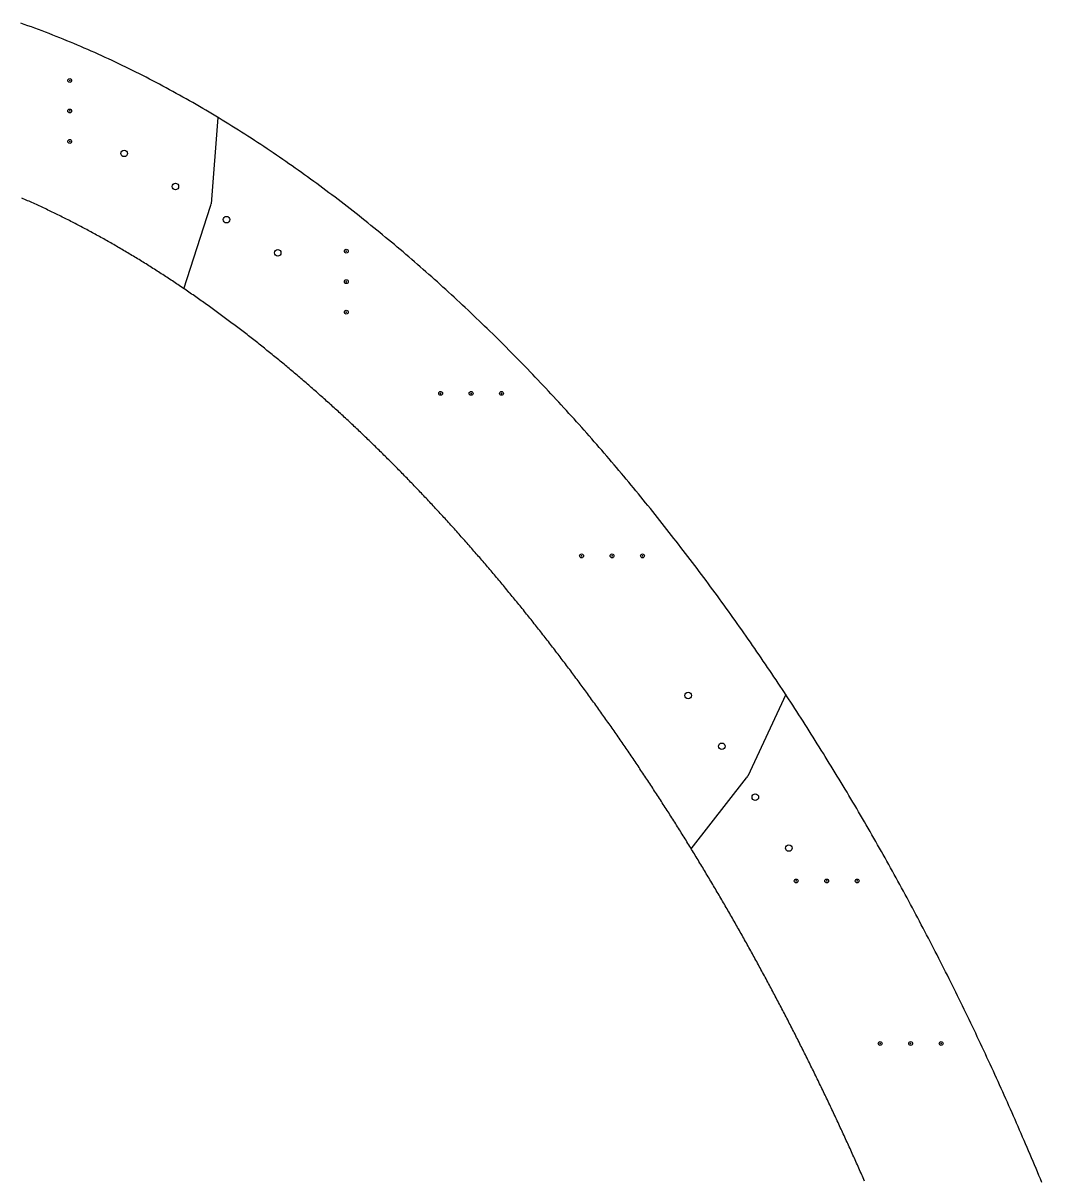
# Model space of a CAD drawing. Extents: x 15 to 497, y 19 to 601.
# Drawn here: x 270.5 to 370.7, y 460.5 to 574.5 of the extents above; entities that cross this region are included whole.
import ezdxf

# ---------------------------------------------------------------- set-up
doc = ezdxf.new("R2010")
doc.units = 0
doc.header["$PDMODE"] = 32
doc.header["$PDSIZE"] = 0.38
doc.layers.get('0').update_dxf_attribs({"linetype": 'CONTINUOUS'})
doc.layers.add('DRILLING', color=3, linetype='CONTINUOUS')
doc.layers.add('ENGRAVE', color=4, linetype='CONTINUOUS')

# ---------------------------------------------------------------- blocks, each defined once
blk = doc.blocks.new('*U689')
at = {"layer": 'ENGRAVE'}
blk.add_point((0, 0), dxfattribs=at)
blk = doc.blocks.new('*U690')
at = {"layer": 'ENGRAVE', "color": 0, "linetype": 'BYBLOCK'}
for p in [(0, 0), (3, 0), (6, 0)]:
    blk.add_blockref('*U689', p, dxfattribs=at)
blk = doc.blocks.new('*U691')
at = {"layer": 'ENGRAVE'}
blk.add_point((0, 0), dxfattribs=at)
blk = doc.blocks.new('*U692')
at = {"layer": 'ENGRAVE', "color": 0, "linetype": 'BYBLOCK'}
for p in [(0, 0), (3, 0), (6, 0)]:
    blk.add_blockref('*U691', p, dxfattribs=at)
blk = doc.blocks.new('*U693')
at = {"layer": 'ENGRAVE'}
blk.add_point((0, 0), dxfattribs=at)
blk = doc.blocks.new('*U694')
at = {"layer": 'ENGRAVE', "color": 0, "linetype": 'BYBLOCK'}
for p in [(0, 0), (3, 0), (6, 0)]:
    blk.add_blockref('*U693', p, dxfattribs=at)
blk = doc.blocks.new('*U695')
at = {"layer": 'ENGRAVE'}
blk.add_point((0, 0), dxfattribs=at)
blk = doc.blocks.new('*U696')
at = {"layer": 'ENGRAVE', "color": 0, "linetype": 'BYBLOCK'}
for p in [(0, 0), (3, 0), (6, 0)]:
    blk.add_blockref('*U695', p, dxfattribs=at)
blk = doc.blocks.new('*U697')
at = {"layer": 'ENGRAVE'}
blk.add_point((0, 0), dxfattribs=at)
blk = doc.blocks.new('*U698')
at = {"layer": 'ENGRAVE', "color": 0, "linetype": 'BYBLOCK'}
for p in [(0, 0), (3, 0), (6, 0)]:
    blk.add_blockref('*U697', p, dxfattribs=at)
blk = doc.blocks.new('*U701')
at = {"layer": 'ENGRAVE'}
blk.add_point((0, 0), dxfattribs=at)
blk = doc.blocks.new('*U702')
at = {"layer": 'ENGRAVE', "color": 0, "linetype": 'BYBLOCK'}
for p in [(0, 0), (3, 0), (6, 0)]:
    blk.add_blockref('*U701', p, dxfattribs=at)

msp = doc.modelspace()

# ---------------------------------------------------------------- linework, layer by layer
for p, q in [((289.6291, 565.1753), (288.9492, 556.6663)), ((286.2757, 548.3166), (288.9038, 556.4381)), ((345.5186, 508.355), (341.7726, 500.3404)), ((336.2148, 493.1727), (341.6552, 500.1489))]:
    msp.add_line(p, q)
for points in [[(370.723, 460.325, 0), (370.58, 460.671, 0), (370.437, 461.016, 0), (370.294, 461.361, 0), (370.15, 461.706, 0), (370.005, 462.05, 0), (369.86, 462.395, 0), (369.715, 462.739, 0), (369.569, 463.083, 0), (369.423, 463.427, 0), (369.277, 463.771, 0), (369.13, 464.115, 0), (368.983, 464.458, 0), (368.835, 464.801, 0), (368.687, 465.144, 0), (368.538, 465.487, 0), (368.389, 465.83, 0), (368.24, 466.173, 0), (368.09, 466.515, 0), (367.94, 466.857, 0), (367.789, 467.199, 0), (367.638, 467.541, 0), (367.487, 467.883, 0), (367.335, 468.224, 0), (367.183, 468.565, 0), (367.03, 468.907, 0), (366.877, 469.247, 0), (366.724, 469.588, 0), (366.57, 469.929, 0), (366.415, 470.269, 0), (366.261, 470.609, 0), (366.105, 470.949, 0), (365.95, 471.289, 0), (365.794, 471.629, 0), (365.637, 471.968, 0), (365.481, 472.307, 0), (365.323, 472.646, 0), (365.166, 472.985, 0), (365.007, 473.324, 0), (364.849, 473.662, 0), (364.69, 474, 0), (364.531, 474.338, 0), (364.371, 474.676, 0), (364.211, 475.014, 0), (364.05, 475.351, 0), (363.889, 475.688, 0), (363.728, 476.025, 0), (363.566, 476.362, 0), (363.403, 476.699, 0), (363.241, 477.035, 0), (363.077, 477.371, 0), (362.914, 477.707, 0), (362.75, 478.043, 0), (362.585, 478.379, 0), (362.421, 478.714, 0), (362.255, 479.049, 0), (362.09, 479.384, 0), (361.923, 479.719, 0), (361.757, 480.053, 0), (361.59, 480.388, 0), (361.423, 480.722, 0), (361.255, 481.056, 0), (361.086, 481.389, 0), (360.918, 481.723, 0), (360.749, 482.056, 0), (360.579, 482.389, 0), (360.409, 482.722, 0), (360.239, 483.054, 0), (360.068, 483.387, 0), (359.897, 483.719, 0), (359.725, 484.051, 0), (359.553, 484.382, 0), (359.38, 484.714, 0), (359.207, 485.045, 0), (359.034, 485.376, 0), (358.86, 485.707, 0), (358.686, 486.037, 0), (358.511, 486.368, 0), (358.336, 486.698, 0), (358.16, 487.028, 0), (357.984, 487.357, 0), (357.808, 487.687, 0), (357.631, 488.016, 0), (357.454, 488.345, 0), (357.276, 488.674, 0), (357.098, 489.002, 0), (356.919, 489.33, 0), (356.74, 489.658, 0), (356.56, 489.986, 0), (356.38, 490.314, 0), (356.2, 490.641, 0), (356.019, 490.968, 0), (355.838, 491.295, 0), (355.656, 491.621, 0), (355.474, 491.948, 0), (355.292, 492.274, 0), (355.109, 492.599, 0), (354.925, 492.925, 0), (354.741, 493.25, 0), (354.557, 493.576, 0), (354.372, 493.9, 0), (354.187, 494.225, 0), (354.001, 494.549, 0), (353.815, 494.873, 0), (353.629, 495.197, 0), (353.442, 495.521, 0), (353.254, 495.844, 0), (353.066, 496.167, 0), (352.878, 496.49, 0), (352.689, 496.813, 0), (352.5, 497.135, 0), (352.31, 497.457, 0), (352.12, 497.779, 0), (351.93, 498.1, 0), (351.739, 498.422, 0), (351.547, 498.743, 0), (351.355, 499.063, 0), (351.163, 499.384, 0), (350.97, 499.704, 0), (350.777, 500.024, 0), (350.583, 500.343, 0), (350.389, 500.663, 0), (350.194, 500.982, 0), (349.999, 501.301, 0), (349.804, 501.619, 0), (349.608, 501.938, 0), (349.411, 502.255, 0), (349.215, 502.573, 0), (349.017, 502.891, 0), (348.819, 503.208, 0), (348.621, 503.525, 0), (348.423, 503.841, 0), (348.223, 504.157, 0), (348.024, 504.473, 0), (347.824, 504.789, 0), (347.623, 505.104, 0), (347.422, 505.42, 0), (347.221, 505.734, 0), (347.019, 506.049, 0), (346.817, 506.363, 0), (346.614, 506.677, 0), (346.411, 506.991, 0), (346.207, 507.304, 0), (346.003, 507.617, 0), (345.798, 507.93, 0), (345.593, 508.242, 0), (345.387, 508.554, 0), (345.181, 508.866, 0), (344.975, 509.178, 0), (344.768, 509.489, 0), (344.56, 509.8, 0), (344.352, 510.11, 0), (344.144, 510.421, 0), (343.935, 510.73, 0), (343.726, 511.04, 0), (343.516, 511.349, 0), (343.306, 511.658, 0), (343.095, 511.967, 0), (342.884, 512.275, 0), (342.672, 512.583, 0), (342.46, 512.891, 0), (342.248, 513.199, 0), (342.035, 513.506, 0), (341.821, 513.812, 0), (341.607, 514.119, 0), (341.393, 514.425, 0), (341.178, 514.731, 0), (340.963, 515.036, 0), (340.747, 515.341, 0), (340.53, 515.646, 0), (340.314, 515.95, 0), (340.096, 516.254, 0), (339.879, 516.558, 0), (339.66, 516.861, 0), (339.442, 517.164, 0), (339.222, 517.467, 0), (339.003, 517.769, 0), (338.783, 518.071, 0), (338.562, 518.373, 0), (338.341, 518.674, 0), (338.119, 518.975, 0), (337.897, 519.276, 0), (337.675, 519.576, 0), (337.452, 519.876, 0), (337.228, 520.176, 0), (337.004, 520.475, 0), (336.78, 520.773, 0), (336.555, 521.072, 0), (336.329, 521.37, 0), (336.104, 521.668, 0), (335.877, 521.965, 0), (335.65, 522.262, 0), (335.423, 522.559, 0), (335.195, 522.855, 0), (334.967, 523.151, 0), (334.738, 523.446, 0), (334.509, 523.741, 0), (334.279, 524.036, 0), (334.049, 524.33, 0), (333.818, 524.624, 0), (333.587, 524.918, 0), (333.355, 525.211, 0), (333.123, 525.504, 0), (332.89, 525.796, 0), (332.657, 526.088, 0), (332.423, 526.38, 0), (332.189, 526.671, 0), (331.954, 526.962, 0), (331.719, 527.252, 0), (331.483, 527.542, 0), (331.247, 527.832, 0), (331.01, 528.121, 0), (330.773, 528.41, 0), (330.536, 528.699, 0), (330.297, 528.986, 0), (330.059, 529.274, 0), (329.819, 529.561, 0), (329.58, 529.848, 0), (329.34, 530.134, 0), (329.099, 530.42, 0), (328.858, 530.706, 0), (328.616, 530.991, 0), (328.374, 531.275, 0), (328.131, 531.559, 0), (327.888, 531.843, 0), (327.644, 532.127, 0), (327.4, 532.409, 0), (327.155, 532.692, 0), (326.91, 532.974, 0), (326.664, 533.255, 0), (326.417, 533.537, 0), (326.171, 533.817, 0), (325.923, 534.097, 0), (325.675, 534.377, 0), (325.427, 534.656, 0), (325.178, 534.935, 0), (324.929, 535.214, 0), (324.679, 535.492, 0), (324.428, 535.769, 0), (324.177, 536.046, 0), (323.926, 536.323, 0), (323.674, 536.599, 0), (323.421, 536.874, 0), (323.168, 537.15, 0), (322.914, 537.424, 0), (322.66, 537.698, 0), (322.406, 537.972, 0), (322.15, 538.245, 0), (321.895, 538.518, 0), (321.638, 538.79, 0), (321.382, 539.062, 0), (321.124, 539.333, 0), (320.866, 539.603, 0), (320.608, 539.874, 0), (320.349, 540.143, 0), (320.09, 540.412, 0), (319.83, 540.681, 0), (319.569, 540.949, 0), (319.308, 541.216, 0), (319.046, 541.483, 0), (318.784, 541.75, 0), (318.521, 542.016, 0), (318.258, 542.281, 0), (317.994, 542.546, 0), (317.73, 542.81, 0), (317.465, 543.074, 0), (317.2, 543.337, 0), (316.934, 543.6, 0), (316.667, 543.862, 0), (316.4, 544.123, 0), (316.132, 544.384, 0), (315.864, 544.645, 0), (315.596, 544.904, 0), (315.326, 545.163, 0), (315.056, 545.422, 0), (314.786, 545.68, 0), (314.515, 545.938, 0), (314.244, 546.194, 0), (313.971, 546.451, 0), (313.699, 546.706, 0), (313.426, 546.961, 0), (313.152, 547.216, 0), (312.878, 547.47, 0), (312.603, 547.723, 0), (312.327, 547.976, 0), (312.051, 548.228, 0), (311.775, 548.479, 0), (311.498, 548.73, 0), (311.22, 548.98, 0), (310.942, 549.229, 0), (310.663, 549.478, 0), (310.384, 549.727, 0), (310.104, 549.974, 0), (309.823, 550.221, 0), (309.542, 550.467, 0), (309.261, 550.713, 0), (308.979, 550.958, 0), (308.696, 551.203, 0), (308.413, 551.446, 0), (308.129, 551.689, 0), (307.844, 551.932, 0), (307.559, 552.174, 0), (307.274, 552.415, 0), (306.988, 552.655, 0), (306.701, 552.895, 0), (306.414, 553.134, 0), (306.126, 553.373, 0), (305.838, 553.61, 0), (305.549, 553.847, 0), (305.259, 554.084, 0), (304.969, 554.32, 0), (304.679, 554.555, 0), (304.388, 554.789, 0), (304.096, 555.023, 0), (303.804, 555.255, 0), (303.511, 555.488, 0), (303.218, 555.719, 0), (302.924, 555.95, 0), (302.629, 556.18, 0), (302.334, 556.409, 0), (302.038, 556.638, 0), (301.742, 556.866, 0), (301.445, 557.093, 0), (301.148, 557.319, 0), (300.85, 557.545, 0), (300.551, 557.77, 0), (300.252, 557.994, 0), (299.952, 558.217, 0), (299.652, 558.44, 0), (299.351, 558.661, 0), (299.05, 558.882, 0), (298.748, 559.103, 0), (298.445, 559.322, 0), (298.142, 559.54, 0), (297.838, 559.758, 0), (297.534, 559.975, 0), (297.229, 560.191, 0), (296.923, 560.406, 0), (296.617, 560.621, 0), (296.31, 560.834, 0), (296.003, 561.047, 0), (295.695, 561.259, 0), (295.386, 561.47, 0), (295.077, 561.68, 0), (294.768, 561.889, 0), (294.457, 562.098, 0), (294.146, 562.305, 0), (293.835, 562.512, 0), (293.523, 562.718, 0), (293.21, 562.923, 0), (292.896, 563.126, 0), (292.583, 563.329, 0), (292.268, 563.532, 0), (291.953, 563.733, 0), (291.637, 563.933, 0), (291.321, 564.132, 0), (291.004, 564.33, 0), (290.686, 564.528, 0), (290.368, 564.724, 0), (290.049, 564.92, 0), (289.73, 565.114, 0), (289.41, 565.307, 0), (289.09, 565.5, 0), (288.769, 565.691, 0), (288.447, 565.882, 0), (288.125, 566.071, 0), (287.802, 566.26, 0), (287.478, 566.447, 0), (287.154, 566.633, 0), (286.83, 566.819, 0), (286.504, 567.003, 0), (286.178, 567.186, 0), (285.852, 567.368, 0), (285.525, 567.55, 0), (285.197, 567.73, 0), (284.869, 567.909, 0), (284.54, 568.086, 0), (284.211, 568.263, 0), (283.881, 568.439, 0), (283.55, 568.613, 0), (283.219, 568.787, 0), (282.887, 568.959, 0), (282.555, 569.13, 0), (282.222, 569.3, 0), (281.888, 569.469, 0), (281.554, 569.637, 0), (281.219, 569.804, 0), (280.884, 569.969, 0), (280.548, 570.133, 0), (280.212, 570.296, 0), (279.875, 570.458, 0), (279.537, 570.618, 0), (279.199, 570.778, 0), (278.86, 570.936, 0), (278.521, 571.093, 0), (278.181, 571.248, 0), (277.84, 571.403, 0), (277.499, 571.556, 0), (277.158, 571.708, 0), (276.816, 571.858, 0), (276.473, 572.007, 0), (276.13, 572.155, 0), (275.786, 572.302, 0), (275.441, 572.447, 0), (275.096, 572.591, 0), (274.751, 572.734, 0), (274.405, 572.875, 0), (274.058, 573.015, 0), (273.711, 573.153, 0), (273.364, 573.29, 0), (273.015, 573.426, 0), (272.667, 573.56, 0), (272.317, 573.693, 0), (271.968, 573.824, 0), (271.617, 573.954, 0), (271.266, 574.083, 0), (270.915, 574.21, 0), (270.563, 574.336, 0), (270.21, 574.46, 0)], [(353.28, 460.449, 0), (353.209, 460.61, 0), (353.138, 460.771, 0), (353.067, 460.933, 0), (352.996, 461.094, 0), (352.924, 461.255, 0), (352.853, 461.416, 0), (352.781, 461.577, 0), (352.709, 461.738, 0), (352.638, 461.899, 0), (352.566, 462.06, 0), (352.494, 462.221, 0), (352.422, 462.382, 0), (352.35, 462.543, 0), (352.277, 462.704, 0), (352.205, 462.864, 0), (352.132, 463.025, 0), (352.06, 463.186, 0), (351.987, 463.346, 0), (351.915, 463.507, 0), (351.842, 463.667, 0), (351.769, 463.828, 0), (351.696, 463.988, 0), (351.623, 464.148, 0), (351.549, 464.308, 0), (351.476, 464.469, 0), (351.403, 464.629, 0), (351.329, 464.789, 0), (351.256, 464.949, 0), (351.182, 465.109, 0), (351.108, 465.269, 0), (351.034, 465.429, 0), (350.96, 465.589, 0), (350.886, 465.748, 0), (350.812, 465.908, 0), (350.738, 466.068, 0), (350.663, 466.227, 0), (350.589, 466.387, 0), (350.514, 466.547, 0), (350.44, 466.706, 0), (350.365, 466.866, 0), (350.29, 467.025, 0), (350.215, 467.184, 0), (350.14, 467.343, 0), (350.065, 467.503, 0), (349.99, 467.662, 0), (349.914, 467.821, 0), (349.839, 467.98, 0), (349.764, 468.139, 0), (349.688, 468.298, 0), (349.612, 468.457, 0), (349.536, 468.616, 0), (349.461, 468.775, 0), (349.385, 468.933, 0), (349.308, 469.092, 0), (349.232, 469.251, 0), (349.156, 469.409, 0), (349.08, 469.568, 0), (349.003, 469.726, 0), (348.927, 469.885, 0), (348.85, 470.043, 0), (348.773, 470.201, 0), (348.696, 470.359, 0), (348.619, 470.518, 0), (348.542, 470.676, 0), (348.465, 470.834, 0), (348.388, 470.992, 0), (348.311, 471.15, 0), (348.233, 471.308, 0), (348.156, 471.466, 0), (348.078, 471.624, 0), (348, 471.781, 0), (347.922, 471.939, 0), (347.845, 472.097, 0), (347.767, 472.254, 0), (347.688, 472.412, 0), (347.61, 472.569, 0), (347.532, 472.727, 0), (347.454, 472.884, 0), (347.375, 473.041, 0), (347.296, 473.199, 0), (347.218, 473.356, 0), (347.139, 473.513, 0), (347.06, 473.67, 0), (346.981, 473.827, 0), (346.902, 473.984, 0), (346.823, 474.141, 0), (346.744, 474.298, 0), (346.664, 474.454, 0), (346.585, 474.611, 0), (346.505, 474.768, 0), (346.426, 474.925, 0), (346.346, 475.081, 0), (346.266, 475.238, 0), (346.186, 475.394, 0), (346.106, 475.55, 0), (346.026, 475.707, 0), (345.946, 475.863, 0), (345.865, 476.019, 0), (345.785, 476.175, 0), (345.704, 476.331, 0), (345.624, 476.488, 0), (345.543, 476.643, 0), (345.462, 476.799, 0), (345.381, 476.955, 0), (345.3, 477.111, 0), (345.219, 477.267, 0), (345.138, 477.423, 0), (345.057, 477.578, 0), (344.975, 477.734, 0), (344.894, 477.889, 0), (344.812, 478.045, 0), (344.73, 478.2, 0), (344.649, 478.355, 0), (344.567, 478.511, 0), (344.485, 478.666, 0), (344.403, 478.821, 0), (344.32, 478.976, 0), (344.238, 479.131, 0), (344.156, 479.286, 0), (344.073, 479.441, 0), (343.991, 479.596, 0), (343.908, 479.751, 0), (343.825, 479.905, 0), (343.742, 480.06, 0), (343.659, 480.215, 0), (343.576, 480.369, 0), (343.493, 480.524, 0), (343.41, 480.678, 0), (343.327, 480.832, 0), (343.243, 480.987, 0), (343.16, 481.141, 0), (343.076, 481.295, 0), (342.992, 481.449, 0), (342.908, 481.603, 0), (342.824, 481.757, 0), (342.74, 481.911, 0), (342.656, 482.065, 0), (342.572, 482.219, 0), (342.488, 482.372, 0), (342.403, 482.526, 0), (342.319, 482.68, 0), (342.234, 482.833, 0), (342.149, 482.987, 0), (342.065, 483.14, 0), (341.98, 483.293, 0), (341.895, 483.447, 0), (341.809, 483.6, 0), (341.724, 483.753, 0), (341.639, 483.906, 0), (341.554, 484.059, 0), (341.468, 484.212, 0), (341.382, 484.365, 0), (341.297, 484.518, 0), (341.211, 484.671, 0), (341.125, 484.823, 0), (341.039, 484.976, 0), (340.953, 485.129, 0), (340.867, 485.281, 0), (340.78, 485.434, 0), (340.694, 485.586, 0), (340.607, 485.738, 0), (340.521, 485.891, 0), (340.434, 486.043, 0), (340.347, 486.195, 0), (340.26, 486.347, 0), (340.174, 486.499, 0), (340.086, 486.651, 0), (339.999, 486.803, 0), (339.912, 486.955, 0), (339.825, 487.106, 0), (339.737, 487.258, 0), (339.649, 487.41, 0), (339.562, 487.561, 0), (339.474, 487.713, 0), (339.386, 487.864, 0), (339.298, 488.015, 0), (339.21, 488.167, 0), (339.122, 488.318, 0), (339.034, 488.469, 0), (338.945, 488.62, 0), (338.857, 488.771, 0), (338.768, 488.922, 0), (338.68, 489.073, 0), (338.591, 489.223, 0), (338.502, 489.374, 0), (338.413, 489.525, 0), (338.324, 489.675, 0), (338.235, 489.826, 0), (338.146, 489.976, 0), (338.056, 490.126, 0), (337.967, 490.277, 0), (337.877, 490.427, 0), (337.788, 490.577, 0), (337.698, 490.727, 0), (337.608, 490.877, 0), (337.518, 491.027, 0), (337.428, 491.177, 0), (337.338, 491.327, 0), (337.248, 491.476, 0), (337.157, 491.626, 0), (337.067, 491.776, 0), (336.976, 491.925, 0), (336.886, 492.074, 0), (336.795, 492.224, 0), (336.704, 492.373, 0), (336.613, 492.522, 0), (336.522, 492.671, 0), (336.431, 492.82, 0), (336.34, 492.969, 0), (336.248, 493.118, 0), (336.157, 493.267, 0), (336.065, 493.416, 0), (335.974, 493.564, 0), (335.882, 493.713, 0), (335.79, 493.862, 0), (335.698, 494.01, 0), (335.606, 494.158, 0), (335.514, 494.307, 0), (335.422, 494.455, 0), (335.329, 494.603, 0), (335.237, 494.751, 0), (335.144, 494.899, 0), (335.052, 495.047, 0), (334.959, 495.195, 0), (334.866, 495.343, 0), (334.773, 495.49, 0), (334.68, 495.638, 0), (334.587, 495.785, 0), (334.494, 495.933, 0), (334.401, 496.08, 0), (334.307, 496.228, 0), (334.214, 496.375, 0), (334.12, 496.522, 0), (334.026, 496.669, 0), (333.932, 496.816, 0), (333.838, 496.963, 0), (333.744, 497.11, 0), (333.65, 497.256, 0), (333.556, 497.403, 0), (333.462, 497.55, 0), (333.367, 497.696, 0), (333.273, 497.843, 0), (333.178, 497.989, 0), (333.083, 498.135, 0), (332.988, 498.282, 0), (332.894, 498.428, 0), (332.798, 498.574, 0), (332.703, 498.72, 0), (332.608, 498.866, 0), (332.513, 499.011, 0), (332.417, 499.157, 0), (332.322, 499.303, 0), (332.226, 499.448, 0), (332.13, 499.594, 0), (332.035, 499.739, 0), (331.939, 499.885, 0), (331.843, 500.03, 0), (331.746, 500.175, 0), (331.65, 500.32, 0), (331.554, 500.465, 0), (331.457, 500.61, 0), (331.361, 500.755, 0), (331.264, 500.9, 0), (331.167, 501.044, 0), (331.071, 501.189, 0), (330.974, 501.333, 0), (330.876, 501.478, 0), (330.779, 501.622, 0), (330.682, 501.766, 0), (330.585, 501.911, 0), (330.487, 502.055, 0), (330.39, 502.199, 0), (330.292, 502.343, 0), (330.194, 502.487, 0), (330.096, 502.63, 0), (329.998, 502.774, 0), (329.9, 502.918, 0), (329.802, 503.061, 0), (329.704, 503.204, 0), (329.606, 503.348, 0), (329.507, 503.491, 0), (329.408, 503.634, 0), (329.31, 503.777, 0), (329.211, 503.92, 0), (329.112, 504.063, 0), (329.013, 504.206, 0), (328.914, 504.349, 0), (328.815, 504.491, 0), (328.716, 504.634, 0), (328.616, 504.777, 0), (328.517, 504.919, 0), (328.417, 505.061, 0), (328.317, 505.203, 0), (328.218, 505.346, 0), (328.118, 505.488, 0), (328.018, 505.63, 0), (327.918, 505.772, 0), (327.817, 505.913, 0), (327.717, 506.055, 0), (327.617, 506.197, 0), (327.516, 506.338, 0), (327.416, 506.48, 0), (327.315, 506.621, 0), (327.214, 506.762, 0), (327.113, 506.903, 0), (327.012, 507.045, 0), (326.911, 507.186, 0), (326.81, 507.327, 0), (326.708, 507.467, 0), (326.607, 507.608, 0), (326.505, 507.749, 0), (326.404, 507.889, 0), (326.302, 508.03, 0), (326.2, 508.17, 0), (326.098, 508.31, 0), (325.996, 508.451, 0), (325.894, 508.591, 0), (325.792, 508.731, 0), (325.69, 508.871, 0), (325.587, 509.01, 0), (325.485, 509.15, 0), (325.382, 509.29, 0), (325.279, 509.429, 0), (325.176, 509.569, 0), (325.073, 509.708, 0), (324.97, 509.848, 0), (324.867, 509.987, 0), (324.764, 510.126, 0), (324.66, 510.265, 0), (324.557, 510.404, 0), (324.453, 510.542, 0), (324.35, 510.681, 0), (324.246, 510.82, 0), (324.142, 510.958, 0), (324.038, 511.097, 0), (323.934, 511.235, 0), (323.83, 511.373, 0), (323.726, 511.511, 0), (323.621, 511.649, 0), (323.517, 511.787, 0), (323.412, 511.925, 0), (323.307, 512.063, 0), (323.203, 512.201, 0), (323.098, 512.338, 0), (322.993, 512.476, 0), (322.888, 512.613, 0), (322.782, 512.75, 0), (322.677, 512.887, 0), (322.572, 513.024, 0), (322.466, 513.161, 0), (322.361, 513.298, 0), (322.255, 513.435, 0), (322.149, 513.572, 0), (322.043, 513.708, 0), (321.937, 513.845, 0), (321.831, 513.981, 0), (321.725, 514.117, 0), (321.618, 514.253, 0), (321.512, 514.389, 0), (321.405, 514.525, 0), (321.299, 514.661, 0), (321.192, 514.797, 0), (321.085, 514.932, 0), (320.978, 515.068, 0), (320.871, 515.203, 0), (320.764, 515.339, 0), (320.657, 515.474, 0), (320.55, 515.609, 0), (320.442, 515.744, 0), (320.335, 515.879, 0), (320.227, 516.014, 0), (320.119, 516.149, 0), (320.011, 516.283, 0), (319.903, 516.418, 0), (319.795, 516.552, 0), (319.687, 516.686, 0), (319.579, 516.82, 0), (319.47, 516.954, 0), (319.362, 517.088, 0), (319.253, 517.222, 0), (319.145, 517.356, 0), (319.036, 517.49, 0), (318.927, 517.623, 0), (318.818, 517.757, 0), (318.709, 517.89, 0), (318.6, 518.023, 0), (318.491, 518.156, 0), (318.381, 518.289, 0), (318.272, 518.422, 0), (318.162, 518.555, 0), (318.052, 518.687, 0), (317.943, 518.82, 0), (317.833, 518.952, 0), (317.723, 519.085, 0), (317.613, 519.217, 0), (317.502, 519.349, 0), (317.392, 519.481, 0), (317.282, 519.613, 0), (317.171, 519.745, 0), (317.06, 519.876, 0), (316.95, 520.008, 0), (316.839, 520.139, 0), (316.728, 520.271, 0), (316.617, 520.402, 0), (316.506, 520.533, 0), (316.395, 520.664, 0), (316.283, 520.795, 0), (316.172, 520.926, 0), (316.06, 521.056, 0), (315.949, 521.187, 0), (315.837, 521.317, 0), (315.725, 521.447, 0), (315.613, 521.578, 0), (315.501, 521.708, 0), (315.389, 521.838, 0), (315.277, 521.967, 0), (315.164, 522.097, 0), (315.052, 522.227, 0), (314.939, 522.356, 0), (314.827, 522.486, 0), (314.714, 522.615, 0), (314.601, 522.744, 0), (314.488, 522.873, 0), (314.375, 523.002, 0), (314.262, 523.131, 0), (314.148, 523.259, 0), (314.035, 523.388, 0), (313.922, 523.516, 0), (313.808, 523.645, 0), (313.694, 523.773, 0), (313.581, 523.901, 0), (313.467, 524.029, 0), (313.353, 524.156, 0), (313.239, 524.284, 0), (313.124, 524.412, 0), (313.01, 524.539, 0), (312.896, 524.666, 0), (312.781, 524.794, 0), (312.667, 524.921, 0), (312.552, 525.048, 0), (312.437, 525.174, 0), (312.322, 525.301, 0), (312.207, 525.428, 0), (312.092, 525.554, 0), (311.977, 525.68, 0), (311.862, 525.807, 0), (311.746, 525.933, 0), (311.631, 526.058, 0), (311.515, 526.184, 0), (311.399, 526.31, 0), (311.284, 526.435, 0), (311.168, 526.561, 0), (311.052, 526.686, 0), (310.936, 526.811, 0), (310.819, 526.936, 0), (310.703, 527.061, 0), (310.587, 527.186, 0), (310.47, 527.31, 0), (310.353, 527.435, 0), (310.237, 527.559, 0), (310.12, 527.683, 0), (310.003, 527.807, 0), (309.886, 527.931, 0), (309.769, 528.055, 0), (309.652, 528.179, 0), (309.534, 528.302, 0), (309.417, 528.426, 0), (309.299, 528.549, 0), (309.182, 528.672, 0), (309.064, 528.795, 0), (308.946, 528.918, 0), (308.828, 529.04, 0), (308.71, 529.163, 0), (308.592, 529.285, 0), (308.474, 529.407, 0), (308.356, 529.53, 0), (308.237, 529.652, 0), (308.119, 529.773, 0), (308, 529.895, 0), (307.881, 530.017, 0), (307.763, 530.138, 0), (307.644, 530.259, 0), (307.525, 530.38, 0), (307.406, 530.501, 0), (307.286, 530.622, 0), (307.167, 530.743, 0), (307.048, 530.863, 0), (306.928, 530.984, 0), (306.808, 531.104, 0), (306.689, 531.224, 0), (306.569, 531.344, 0), (306.449, 531.464, 0), (306.329, 531.583, 0), (306.209, 531.703, 0), (306.089, 531.822, 0), (305.968, 531.942, 0), (305.848, 532.061, 0), (305.727, 532.179, 0), (305.607, 532.298, 0), (305.486, 532.417, 0), (305.365, 532.535, 0), (305.244, 532.654, 0), (305.123, 532.772, 0), (305.002, 532.89, 0), (304.881, 533.008, 0), (304.76, 533.125, 0), (304.638, 533.243, 0), (304.517, 533.36, 0), (304.395, 533.477, 0), (304.273, 533.595, 0), (304.152, 533.712, 0), (304.03, 533.828, 0), (303.908, 533.945, 0), (303.785, 534.061, 0), (303.663, 534.178, 0), (303.541, 534.294, 0), (303.418, 534.41, 0), (303.296, 534.526, 0), (303.173, 534.642, 0), (303.05, 534.757, 0), (302.928, 534.873, 0), (302.805, 534.988, 0), (302.681, 535.103, 0), (302.558, 535.218, 0), (302.435, 535.333, 0), (302.312, 535.447, 0), (302.188, 535.562, 0), (302.064, 535.676, 0), (301.941, 535.79, 0), (301.817, 535.904, 0), (301.693, 536.018, 0), (301.569, 536.132, 0), (301.445, 536.246, 0), (301.321, 536.359, 0), (301.196, 536.472, 0), (301.072, 536.585, 0), (300.947, 536.698, 0), (300.823, 536.811, 0), (300.698, 536.924, 0), (300.573, 537.036, 0), (300.448, 537.149, 0), (300.323, 537.261, 0), (300.198, 537.373, 0), (300.072, 537.485, 0), (299.947, 537.596, 0), (299.821, 537.708, 0), (299.696, 537.819, 0), (299.57, 537.93, 0), (299.444, 538.041, 0), (299.318, 538.152, 0), (299.192, 538.263, 0), (299.066, 538.374, 0), (298.94, 538.484, 0), (298.813, 538.594, 0), (298.687, 538.705, 0), (298.56, 538.814, 0), (298.434, 538.924, 0), (298.307, 539.034, 0), (298.18, 539.143, 0), (298.053, 539.253, 0), (297.926, 539.362, 0), (297.798, 539.471, 0), (297.671, 539.58, 0), (297.544, 539.688, 0), (297.416, 539.797, 0), (297.288, 539.905, 0), (297.161, 540.013, 0), (297.033, 540.121, 0), (296.905, 540.229, 0), (296.776, 540.337, 0), (296.648, 540.445, 0), (296.52, 540.552, 0), (296.391, 540.659, 0), (296.263, 540.766, 0), (296.134, 540.873, 0), (296.005, 540.98, 0), (295.876, 541.086, 0), (295.747, 541.193, 0), (295.618, 541.299, 0), (295.489, 541.405, 0), (295.36, 541.511, 0), (295.23, 541.617, 0), (295.101, 541.722, 0), (294.971, 541.828, 0), (294.842, 541.933, 0), (294.712, 542.038, 0), (294.582, 542.143, 0), (294.452, 542.247, 0), (294.322, 542.352, 0), (294.192, 542.456, 0), (294.061, 542.56, 0), (293.931, 542.664, 0), (293.801, 542.768, 0), (293.67, 542.871, 0), (293.539, 542.975, 0), (293.409, 543.078, 0), (293.278, 543.181, 0), (293.147, 543.284, 0), (293.016, 543.386, 0), (292.885, 543.489, 0), (292.754, 543.591, 0), (292.622, 543.693, 0), (292.491, 543.795, 0), (292.36, 543.897, 0), (292.228, 543.998, 0), (292.097, 544.099, 0), (291.965, 544.2, 0), (291.833, 544.301, 0), (291.701, 544.402, 0), (291.57, 544.502, 0), (291.438, 544.603, 0), (291.306, 544.703, 0), (291.173, 544.803, 0), (291.041, 544.902, 0), (290.909, 545.002, 0), (290.777, 545.101, 0), (290.644, 545.2, 0), (290.512, 545.299, 0), (290.379, 545.397, 0), (290.246, 545.496, 0), (290.113, 545.594, 0), (289.981, 545.692, 0), (289.848, 545.79, 0), (289.715, 545.887, 0), (289.581, 545.985, 0), (289.448, 546.082, 0), (289.315, 546.179, 0), (289.181, 546.276, 0), (289.048, 546.372, 0), (288.914, 546.469, 0), (288.781, 546.565, 0), (288.647, 546.661, 0), (288.513, 546.756, 0), (288.379, 546.852, 0), (288.245, 546.947, 0), (288.111, 547.042, 0), (287.977, 547.137, 0), (287.843, 547.232, 0), (287.709, 547.326, 0), (287.574, 547.42, 0), (287.44, 547.514, 0), (287.305, 547.608, 0), (287.171, 547.702, 0), (287.036, 547.795, 0), (286.901, 547.888, 0), (286.766, 547.981, 0), (286.631, 548.074, 0), (286.496, 548.166, 0), (286.361, 548.259, 0), (286.226, 548.351, 0), (286.091, 548.442, 0), (285.955, 548.534, 0), (285.82, 548.625, 0), (285.684, 548.717, 0), (285.548, 548.807, 0), (285.413, 548.898, 0), (285.277, 548.989, 0), (285.141, 549.079, 0), (285.005, 549.169, 0), (284.869, 549.259, 0), (284.733, 549.348, 0), (284.597, 549.438, 0), (284.46, 549.527, 0), (284.324, 549.616, 0), (284.187, 549.704, 0), (284.051, 549.793, 0), (283.914, 549.881, 0), (283.778, 549.969, 0), (283.641, 550.057, 0), (283.504, 550.144, 0), (283.367, 550.231, 0), (283.23, 550.318, 0), (283.093, 550.405, 0), (282.956, 550.492, 0), (282.818, 550.578, 0), (282.681, 550.664, 0), (282.544, 550.75, 0), (282.406, 550.836, 0), (282.269, 550.921, 0), (282.131, 551.006, 0), (281.993, 551.091, 0), (281.855, 551.176, 0), (281.717, 551.26, 0), (281.579, 551.344, 0), (281.441, 551.428, 0), (281.303, 551.512, 0), (281.165, 551.595, 0), (281.027, 551.679, 0), (280.889, 551.762, 0), (280.75, 551.844, 0), (280.612, 551.927, 0), (280.473, 552.009, 0), (280.334, 552.091, 0), (280.196, 552.173, 0), (280.057, 552.254, 0), (279.918, 552.335, 0), (279.779, 552.416, 0), (279.64, 552.497, 0), (279.501, 552.577, 0), (279.362, 552.658, 0), (279.223, 552.738, 0), (279.083, 552.817, 0), (278.944, 552.897, 0), (278.804, 552.976, 0), (278.665, 553.055, 0), (278.525, 553.134, 0), (278.386, 553.212, 0), (278.246, 553.29, 0), (278.106, 553.368, 0), (277.966, 553.446, 0), (277.826, 553.523, 0), (277.686, 553.601, 0), (277.546, 553.677, 0), (277.406, 553.754, 0), (277.266, 553.83, 0), (277.125, 553.907, 0), (276.985, 553.982, 0), (276.845, 554.058, 0), (276.704, 554.133, 0), (276.564, 554.208, 0), (276.423, 554.283, 0), (276.282, 554.358, 0), (276.141, 554.432, 0), (276, 554.506, 0), (275.86, 554.58, 0), (275.719, 554.653, 0), (275.577, 554.726, 0), (275.436, 554.799, 0), (275.295, 554.872, 0), (275.154, 554.944, 0), (275.013, 555.016, 0), (274.871, 555.088, 0), (274.73, 555.16, 0), (274.588, 555.231, 0), (274.447, 555.302, 0), (274.305, 555.373, 0), (274.164, 555.443, 0), (274.022, 555.513, 0), (273.881, 555.583, 0), (273.739, 555.652, 0), (273.597, 555.722, 0), (273.455, 555.791, 0), (273.313, 555.859, 0), (273.171, 555.928, 0), (273.029, 555.996, 0), (272.887, 556.064, 0), (272.745, 556.131, 0), (272.603, 556.199, 0), (272.461, 556.265, 0), (272.319, 556.332, 0), (272.176, 556.398, 0), (272.034, 556.465, 0), (271.892, 556.53, 0), (271.749, 556.596, 0), (271.607, 556.661, 0), (271.464, 556.726, 0), (271.322, 556.79, 0), (271.179, 556.855, 0), (271.037, 556.919, 0), (270.894, 556.982, 0), (270.752, 557.046, 0), (270.609, 557.109, 0), (270.466, 557.172, 0), (270.323, 557.234, 0)]]:
    msp.add_polyline3d(points)
for centre, start, end in [((287.9524, 556.746), 342.068278, 355.431722), ((340.8667, 500.7638), 322.050938, 334.949062)]:
    msp.add_arc(centre, 1, start, end)
at = {"layer": 'DRILLING'}
for centre in [(280.3985, 561.6386), (285.4344, 558.3768), (290.4704, 555.1151), (295.5063, 551.8533), (335.9081, 508.2747), (339.2138, 503.2674), (342.5195, 498.2602), (345.8253, 493.253)]:
    msp.add_circle(centre, 0.3225, dxfattribs=at)

# ---------------------------------------------------------------- block references
at = {"layer": 'ENGRAVE', "xscale": -1, "rotation": 90}
for name, p in [('*U698', (275.0349, 568.816)), ('*U702', (302.2604, 552.0091))]:
    msp.add_blockref(name, p, dxfattribs=at)
at = {"layer": 'ENGRAVE', "xscale": -1}
for name, p in [('*U694', (317.5413, 538.0124)), ('*U692', (331.4188, 522.0124)), ('*U696', (352.546, 490.0124)), ('*U690', (360.8108, 474.0124))]:
    msp.add_blockref(name, p, dxfattribs=at)

doc.saveas('drawing.dxf')
